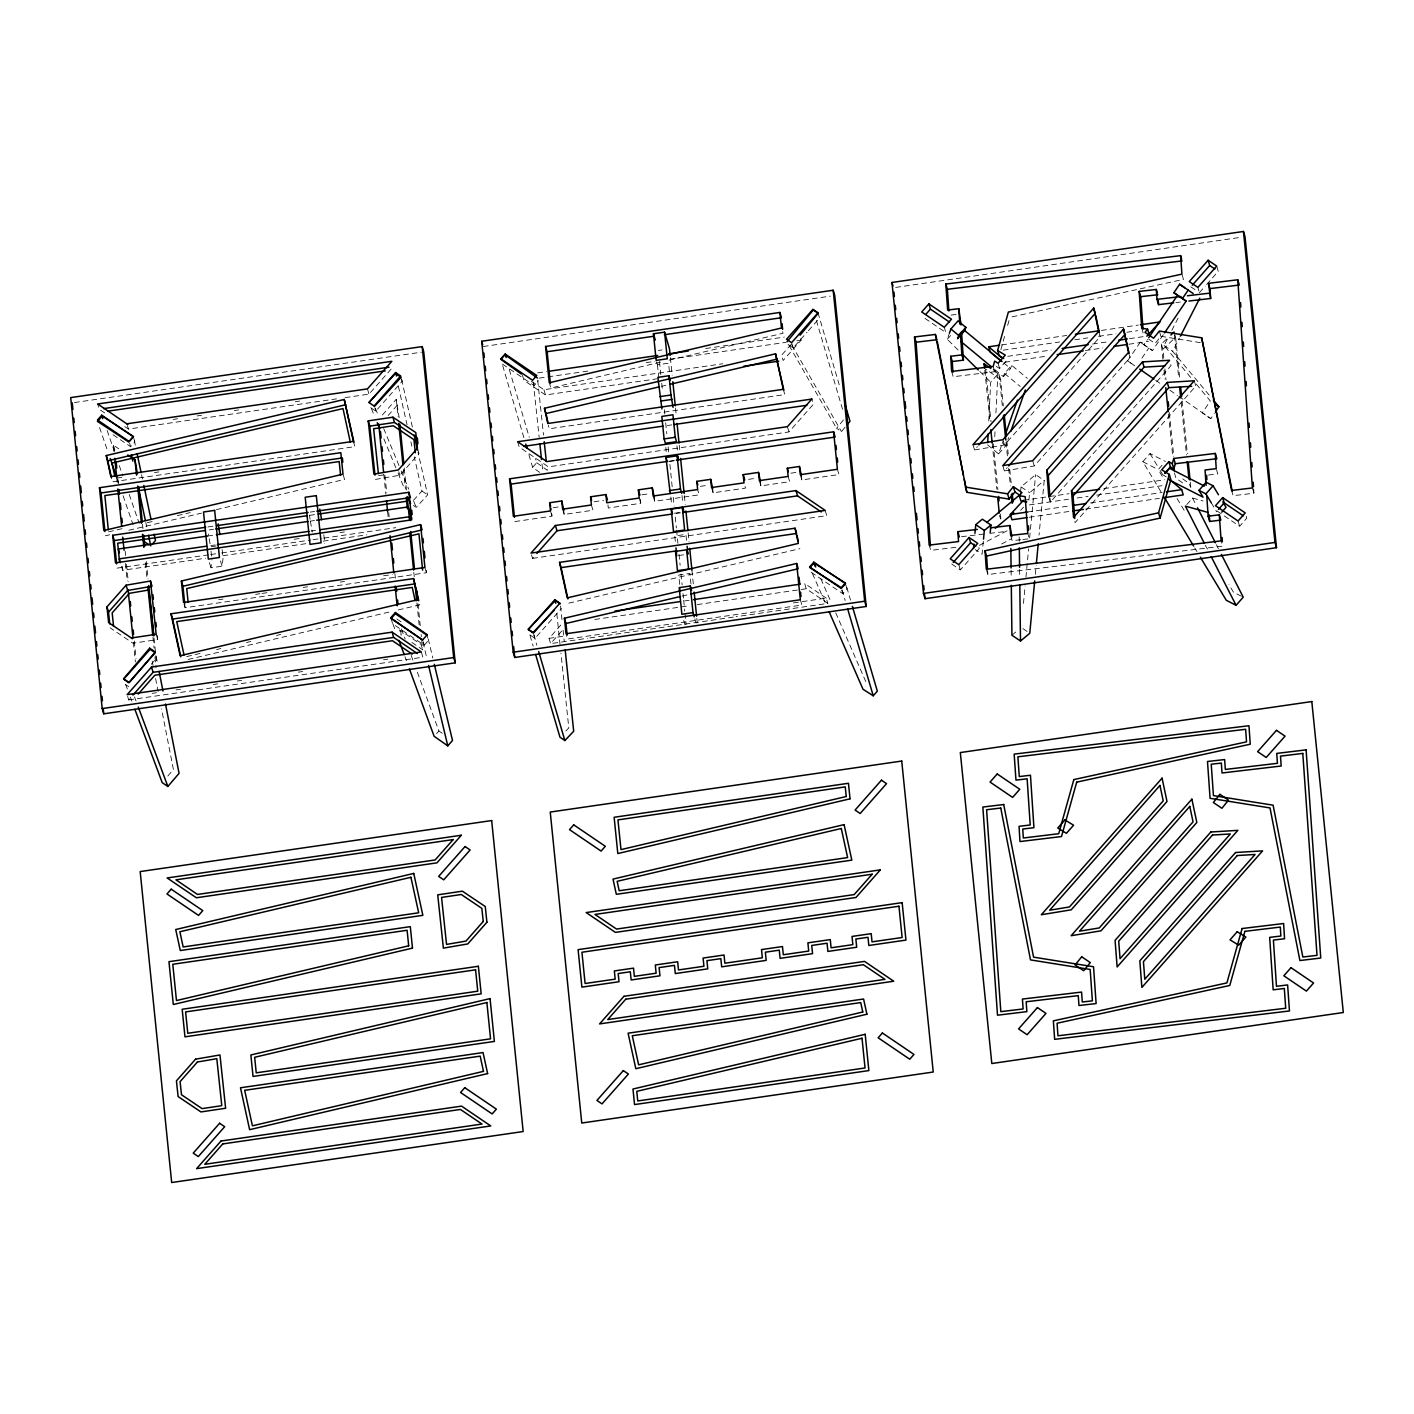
<?xml version="1.0" encoding="UTF-8"?>
<svg xmlns="http://www.w3.org/2000/svg" width="1414" height="1414" viewBox="0 0 1414 1414"><rect width="100%" height="100%" fill="white"/><g stroke="black" fill="none" stroke-linecap="round" stroke-linejoin="round"><path stroke-width="0.75" stroke-dasharray="5 3.75" d="M988.757 421.072L990.684 382.204L997.842 374.091L993.194 369.496M994.749 436.714L995.085 430.245M995.933 412.959L997.842 374.091M983.313 541.279L982.094 554.235L975.236 549.586M1020.501 492.514L1021.032 486.893L1035.631 474.662L1044.204 480.477L1039.043 535.058M1028.897 500.203L1029.604 492.708L1044.204 480.477M1023.471 603.442L1025.115 585.979M1025.945 577.248L1028.614 548.879M1029.639 537.956L1030.258 531.417M1030.47 529.225L1035.631 474.662M1035.331 574.331L1036.162 565.6M222.139 549.569L223.041 558.336L222.104 566.201L210.969 567.809L211.676 561.924M951.64 371.458L953.195 376.725L994.731 371.705L995.703 368.17M1000.882 349.682L1004.824 335.525M1007.652 325.414L1009.914 317.337M958.126 350L947.274 339.272L949.448 333.085M994.873 369.637L1003.357 376.672L1004.488 373.437L1011.664 365.325L1027.359 378.316M1003.357 376.672L1010.515 368.577L1011.664 365.325M987.591 444.827L998.567 453.894L1002.915 441.486M998.567 453.894L1005.725 445.799L1008.624 437.527M1190.712 377.45L1164.058 345.511L1167.946 337.911M1171.817 330.328L1179.594 315.128M1209.094 395.019L1172.648 351.326L1179.435 338.034M1163.315 334.658L1152.516 350.566L1143.944 344.751L1147.532 339.448M1134.682 365.784L1127.577 360.835L1140.285 342.206L1152.516 350.566M1141.929 358.184L1148.857 348.021M1196.315 384.166L1210.331 400.975L1202.271 412.817L1210.844 418.632L1214.308 413.56M1159.356 331.053L1160.894 336.32L1155.132 343.478L1148.256 338.812M845.13 427.187L841.471 431.606L836.575 428.283L845.095 417.961M167.806 776.056L173.409 769.499L161.532 708.838M375.452 479.417L399.844 475.228L418.986 453.541L417.43 448.273M113.067 434.787L130.618 446.7L134.86 441.91L133.323 436.643M345.157 397.617L368.983 394.153L393.392 366.544M151.192 664.297L156.76 658.005M370.733 407.692L375.806 411.12L402.195 381.267L400.657 376M127.649 696.413L128.674 699.93L131.555 696.678M382.434 414.938L396.274 399.278L399.155 417.678M388.143 415.504L397.829 404.545M502.5 364.105L534.085 385.545L538.327 380.755M539.653 472.382L532.636 467.345L536.737 462.714L535.482 458.472M391.077 618.519L392.632 623.786L424.218 645.226L428.46 640.436L426.904 635.169M531.54 554.854L532.565 558.371L535.446 555.119M436.519 733.654L438.888 730.967L417.165 671.738M791.274 344.274L781.571 355.232L783.126 360.499L801.119 340.138L799.582 334.871M529.932 634.904L535.005 638.333L561.411 608.48M788.075 344.503L793.148 347.95L807.041 332.237M808.437 330.664L819.537 318.097M561.676 631.086L550.612 643.617L549.056 638.368L561.517 624.263M517.648 441.751L519.203 447.018L548.402 466.85L788.959 431.942L813.368 404.333L811.813 399.066M947.274 339.272L951.587 334.393M996.198 366.403L999.627 368.488L1006.803 360.393M811.141 572.228L842.744 593.686L846.986 588.896L845.431 583.629M972.991 444.65L974.546 449.917L977.445 446.63M974.546 449.917L1004.453 445.003L1100.216 336.656L1098.678 331.406M1002.809 465.63L1004.364 470.897L1007.263 467.61M1004.364 470.897L1034.27 465.984L1130.033 357.654L1128.496 352.386M1199.408 292.663L1205.205 286.105M1206.672 284.461L1218.267 271.329L1216.712 266.079M951.763 564.08L960.353 569.913L979.195 548.579L977.657 543.312M1048.799 496.844L1050.337 502.111L1171.075 365.537L1169.519 360.27M1160.876 491.665L1142.83 461.706L1150.006 453.594L1165.401 461.477M1162.326 476.377L1158.225 469.589L1162.52 464.729M1186.823 504.551L1192.55 498.064L1203.014 500.945M1217.047 510.967L1239.618 526.291L1246.777 518.178L1245.221 512.911M413.418 500.397L421.973 491.047L414.267 456.846M413.401 505.434L416.229 507.361L427.629 494.9L418.014 452.127M1020.625 510.295L1023.524 507.149M565.847 731.02L568.799 727.927L560.951 653.215M1162.909 359.315L1161.354 344.026L1167.699 338.017M1163.793 358.025L1162.909 349.276L1175.6 337.274L1174.044 332.007L1178.728 378.139M1011.929 635.222L1018.098 630.043M979.372 545.344L1010.603 528.924M1001.607 543.983L1011.364 538.858M660.462 362.161L550.806 388.019L549.781 384.502M669.069 360.146L783.038 333.28L781.482 328.013M661.558 386.322L665.835 385.315M108.542 531.858L114.976 530.338M117.132 529.826L123.584 528.306M147.233 522.738L153.684 521.218M177.333 515.633L190.236 512.593M105.361 535.8L109.638 534.792M128.851 530.268L201.477 513.141M216.413 509.623L344.556 479.417L343.001 474.167M186.63 656.609L201.601 653.074M216.589 649.556L220.867 648.549M246.531 642.486L250.808 641.479M276.49 635.434L280.767 634.426M188.115 659.454L194.549 657.934M196.705 657.439L389.681 611.944M398.253 609.929L419.693 604.874L418.137 599.607M568.835 603.142L799.9 548.685M682.078 596.107L688.53 594.587M1012.053 316.86L1183.465 279.389L1181.927 274.122M378.616 475.705L385.085 474.591M157.254 635.293L157.696 639.552L133.022 643.229L110.168 627.851M74.429 402.548L421.549 352.174M483.252 346.518L830.372 296.145M895.698 287.413L1240.644 237.358M173.18 419.41L177.545 418.774M197.165 415.928L201.53 415.309M234.229 410.555L238.595 409.919M295.279 401.7L299.627 401.063M658.376 350.478L662.088 349.947M124.785 426.586L128.444 429.061L336.479 398.872M537.656 372.872L546.387 371.617M705.727 348.498L784.293 337.08M539.211 378.139L545.751 377.185M547.943 376.866L580.677 372.129M582.868 371.811L589.408 370.857M646.163 362.62L654.894 361.348M670.165 359.138L785.848 342.347M796.754 340.774L801.119 340.138M656.573 361.86L657.439 364.777L668.575 363.168L669.653 373.773M531.364 381.197L543.93 389.716L722.713 363.769M522.385 375.099L523.94 380.366L545.486 394.983L656.662 378.846M1001.66 344.91L1066.722 335.472M1101.418 330.434L1138.288 325.079M117.415 477.95L121.781 477.313M154.497 472.559L158.845 471.923M1003.198 350.177L1059.599 341.994M1074.781 339.784L1087.79 337.893M1098.625 336.32L1115.982 333.81M1126.834 332.237L1137.669 330.664M1007.722 356.328L1051.221 350.018M1092.527 344.026L1107.763 341.817M1129.503 338.653L1146.913 336.143M1004.912 362.231L1046.236 356.24M1085.386 350.548L1102.779 348.021M1128.885 344.238L1148.451 341.393M667.373 425.526L671.721 424.889M207.893 526.962L214.433 526.008M310.267 512.098L314.615 511.461M669.865 461.052L674.213 460.434M669.122 461.547L674.69 460.752M209.254 529.914L213.602 529.278M309.542 515.368L316.082 514.413M207.664 536.03L214.203 535.075M310.126 521.165L314.491 520.529M210.845 545.557L215.193 544.938M311.133 531.01L315.499 530.374M216.13 545.981L210.562 546.794L208.406 534.015M294.253 539.264L300.793 538.31M340.049 532.618L344.397 531.982M117.044 568.128L208.512 554.854M210.686 554.535L219.4 553.281M221.591 552.962L310.886 540.007M313.06 539.688L321.773 538.416M323.947 538.098L395.814 527.669M121.516 566.466L122.629 570.266L205.472 558.247M222.917 555.72L307.952 543.383M323.205 541.155L366.809 534.828M553.21 507.697L561.305 506.512M594.039 501.776L603.619 500.379M641.903 494.829L649.874 493.663M700.337 486.345L708.29 485.196M748.554 479.346L756.225 478.232M790.886 473.195L796.948 472.329M514.89 521.572L552.008 516.181L551.177 507.979M562.613 509.164L564.168 514.431L592.961 510.242L591.406 504.992M640.33 499.213L640.754 503.313L608.285 508.015L607.667 501.864M653.127 496.031L654.682 501.298L699.17 494.829L697.632 489.562M711.542 487.547L713.098 492.814L745.549 488.095L744.011 482.846M759.353 480.619L760.891 485.868L789.684 481.697L788.146 476.43M800.289 474.68L801.826 479.929L838.962 474.556L837.406 469.289M674.354 513.247L679.922 512.434M676.157 513.459L680.505 512.84M218.675 599.713L223.023 599.076M255.563 594.357L259.911 593.739M262.067 593.42L270.746 592.166M303.303 587.429L307.633 586.81M340.191 582.091L344.521 581.454M383.583 575.781L392.261 574.526M184.067 604.238L185.11 607.737L426.462 572.723L426.021 568.428M532.565 558.371L826.73 515.668L825.175 510.419M1023.436 500.309L1047.35 496.827M1049.524 496.508L1069.108 493.68M1103.892 488.625L1164.783 479.788M678.649 555.525L684.217 554.712M1029.339 504.939L1068.471 499.248M1077.168 497.993L1088.055 496.42M1096.751 495.147L1161.99 485.691M1027.713 511.992L1068.913 506.018M1090.601 502.871L1162.167 492.479M1029.251 517.259L1070.469 511.267M1085.652 509.075L1159.392 498.364M684.783 600.915L689.148 600.278M594.764 619.473L688.512 605.864M697.243 604.591L806.245 588.772L827.791 603.407L736.128 616.698M152.129 693.373L156.494 692.736M176.131 689.891L180.497 689.254M213.249 684.5L217.615 683.863M237.252 681.018L241.617 680.381M298.372 672.145L302.737 671.509M383.494 659.79L387.86 659.154M549.056 638.368L564.327 636.141M793.501 602.894L800.059 601.94M802.233 601.622L826.253 598.14L827.791 603.407M128.674 699.93L422.839 657.245L421.301 651.978M552.786 643.317L587.711 638.244M589.885 637.926L733.937 617.017M951.056 315.092L956.624 314.421M1208.475 475.033L1217.772 473.902L1216.217 468.653M1253.652 488.82L1253.971 493.203L1233.114 495.713L1231.576 490.464M955.882 547.342L930.73 550.382L929.175 545.115M986.318 569.259L987.873 574.508L1222.668 546.122L1221.13 540.873M1175.918 302.578L1180.266 302.066M961.555 536.684L987.608 533.608M989.782 533.361L1007.139 531.311M1020.767 539.724L1012.177 540.696L1010.639 535.429M1022.905 539.476L1029.339 538.752M1160.894 336.32L1201.122 342.754M1142.83 461.706L1158.225 469.589M1241.298 596.195L1233.468 592.183L1228.96 584.689M1163.245 475.033L1166.285 476.889M1190.835 286.848L1197.693 291.496M1164.058 345.511L1172.648 351.326M1127.577 360.835L1134.435 365.501M925.003 318.415L945.825 332.555L944.287 327.306M1021.032 486.893L1029.604 492.708M1022.905 628.611L1029.763 633.278M826.253 598.14L804.707 583.505L806.245 588.772M421.973 491.047L427.629 494.9M104.707 412.959L99.227 409.247L97.672 403.98M396.857 618.979L403.891 623.751M411.898 642.469L422.68 649.768L421.125 634.444M114.092 451.755L113.42 445.18L118.811 448.839M125.28 684.429L128.674 686.727M1140.285 342.206L1143.944 344.751M1155.715 380.278L1161.371 384.361M1169.944 390.176L1177.367 395.496M1178.834 396.362L1210.844 418.632M438.888 730.967L442.299 733.353M1182.74 478.851L1189.404 483.588L1190.447 487.105M1182.634 482.934L1175.971 478.197L1174.415 472.93M994.13 370.857L999.132 374.41L1000.67 379.677L1003.339 405.906M1000.67 379.677L985.682 369.019L991.037 421.743M536.737 462.714L547.253 470.261L546.794 465.878M1003.746 362.938L1010.515 368.577M1004.488 373.437L1020.201 386.429M1002.597 443.201L1005.725 445.799M979.831 371.475L990.684 382.204M1211.303 502.854L1216.712 511.833M1150.006 453.594L1159.02 468.582M1160.152 470.455L1164.659 477.95M1177.067 498.541L1186.099 513.529M1205.276 545.362L1207.521 549.109M1194.724 547.854L1196.986 551.601M791.893 345.14L841.471 431.606M789.136 345.582L836.575 428.283M1192.55 498.064L1196.527 505.841M1216.411 544.708L1218.391 548.597M820.933 578.927L831.379 602.859M835.745 612.828L867.1 684.623M812.467 573.589L825.546 603.495M375.382 408.363L377.874 414.408M383.707 428.566L400.392 468.971M401.223 470.986L408.734 489.173M413.736 501.298L416.229 507.361M371.369 408.558L374.71 416.635M383.883 438.853L397.228 471.18M398.059 473.195L404.722 489.368M134.489 696.89L136.009 700.973M125.793 684.906L127.313 688.971M130.335 697.12L131.856 701.185M401.417 628.859L405.164 639.057M411.174 655.407L413.418 661.522M392.951 623.998L395.195 630.131M404.934 656.679L406.437 660.762M107.146 430.457L114.269 451.119M119.253 465.577L122.824 475.899M129.222 494.493L139.208 523.41M99.563 427.558L108.118 452.339M117.38 479.187L118.794 483.323M123.071 495.713L133.04 524.647M220.496 560.987L222.104 566.201M209.378 562.595L210.969 567.809M1197.87 287.396L1198.895 290.913M1252.415 487.936L1253.971 493.203M1238.063 521.024L1239.618 526.291M1194.264 380.773L1195.82 386.04L1075.082 522.614L1073.526 517.347M1161.354 344.026L1162.909 349.276M1141.752 328.225L1143.29 333.492M1032.715 460.717L1034.27 465.984M998.09 363.221L999.627 368.488M993.176 366.438L994.731 371.705M1002.897 439.736L1004.453 445.003M1027.784 533.485L1028.826 537.002M999.504 515.332L1000.529 518.85M958.798 564.646L960.353 569.913M817.999 312.83L839.386 385.28M816.408 320.536L843.221 411.615M791.593 342.683L793.148 347.95M846.792 587.376L850.521 600.084M783.268 389.327L784.823 394.594L549.339 428.76L548.296 425.26M842.072 589.885L845.183 600.473M841.719 590.168L842.744 593.686M787.404 426.675L788.959 431.942M800.324 599.766L801.862 605.033L567.544 639.022L566.519 635.522M694.84 618.908L696.077 623.079M683.704 620.516L684.942 624.705M639.199 498.046L640.754 503.313M543.93 389.716L545.486 394.983M533.06 382.045L534.085 385.545M509.305 369.514L529.243 437.297M550.47 510.931L552.008 516.181M502.712 365.678L523.905 437.704M528.889 454.636L532.636 467.345M533.979 634.833L535.005 638.333M533.714 634.639L536.825 645.226M530.056 635.54L533.166 646.127M398.801 471.71L399.844 475.228M424.907 567.456L426.462 572.723M374.763 407.621L375.806 411.12M367.446 388.885L368.983 394.153M423.193 641.709L424.218 645.226M422.15 648.019L421.125 644.519L399.579 629.884L401.134 635.151L400.462 628.576M353.376 441.362L354.932 446.63L112.378 481.838L111.353 478.321M127.401 425.561L128.444 429.061M129.593 443.201L130.618 446.7M113.42 445.18L114.976 450.447M156.159 634.285L157.696 639.552M428.248 638.951L432.79 657.987M422.998 642.203L427.046 659.118M401.629 379.429L412.711 428.601M398.377 386.269L407.038 424.766M410.891 441.875L411.863 446.152M134.401 440.885L135.302 445.127M141.577 474.804L142.478 479.046M145.819 522.561L146.703 526.803M156.176 656.361L157.449 662.866M152.199 661.186L153.048 665.517M155.593 678.508L158.138 691.517M309.366 515.014L310.09 519.256M310.444 521.395L312.247 532.035M537.691 380.225L543.524 435.123M533.361 382.664L539.194 437.562M541.986 463.916L542.693 470.509M560.563 606.005L562.171 621.382M563.09 630.184L564.239 641.161M556.816 613.658L560.032 644.431M1175.6 337.274L1179.824 379.023M1182.051 400.993L1187.389 453.717M1190.288 482.262L1190.959 488.855M1181.167 402.318L1186.523 455.043M1164.906 368.948L1166.002 379.871M1169.325 412.641L1173.761 456.351M1164.022 370.238L1164.906 378.987M1168.441 413.931L1172.648 455.449M1006.874 440.85L1008.2 453.965M1009.755 469.254L1011.31 484.56M999.132 374.41L1002.455 407.197M1005.99 442.14L1007.546 457.447M1008.642 468.37L1010.427 485.85M993.247 443.713L997.931 489.845M1000.37 514.007L1001.041 520.599M984.798 370.344L989.924 420.859M992.151 442.829L996.817 488.979M801.42 475.829L801.826 479.929M760.485 481.767L760.891 485.868M712.674 488.714L713.098 492.814M670.395 357.636L672.163 375.17M675.485 408.027L676.157 414.602M679.268 445.286L679.71 449.67M684.376 495.678L685.26 504.445M688.141 532.937L689.042 541.703M691.923 570.178L693.479 585.52M696.802 618.395L697.243 622.779M676.935 445.781L677.359 449.917M681.972 495.413L682.803 503.649M686.515 540.325L685.914 534.386L674.796 536.012L675.397 541.951M690.951 584.035L689.873 573.43L678.738 575.056L680.24 589.903M659.472 361.436L660.815 374.586M661.699 383.353L662.371 389.928M664.368 409.653L664.81 414.037M665.694 422.786L666.807 433.745M668.133 446.895L668.804 453.47M669.918 464.428L672.357 488.537M673.241 497.304L674.125 506.053M675.238 517.011L676.352 527.97M676.581 530.162L677.907 543.312M679.02 554.27L680.134 565.229M681.018 573.996L682.131 584.954M683.015 593.721L683.457 598.087M683.687 600.278L684.783 611.237M685.012 613.429L686.126 624.387M657.439 364.777L658.942 379.624M665.817 447.407L666.224 451.526M670.837 497.039L671.668 505.275M654.258 497.198L654.682 501.298M563.744 510.33L564.168 514.431M404.263 468.034L406.472 489.933M418.014 603.796L420.241 625.695M396.274 399.278L398.059 416.794M403.379 469.342L405.376 489.05M413.807 572.246L414.249 576.629M416.918 602.912L419.127 624.811M384.926 475.281L386.711 492.797M388.709 512.504L389.15 516.888M394.913 573.819L395.354 578.202M383.83 474.397L385.828 494.105M387.595 511.621L388.267 518.196M323.824 534.81L324.707 543.577M211.004 551.177L211.906 559.962M184.668 603.442L185.11 607.737M142.514 524.205L142.955 528.589M146.278 561.429L148.063 578.962M154.055 638.085L155.611 653.409M155.823 655.601L156.494 662.176M145.395 562.737L146.95 578.079M152.942 637.201L154.055 648.16M154.939 656.909L156.053 667.868M117.857 478.904L118.299 483.288M125.174 551.177L125.634 555.543M126.518 564.31L128.285 581.826M134.277 640.949L136.044 658.464M116.761 478.02L117.203 482.404M125.404 563.426L127.189 580.942M133.393 642.256L135.391 661.946M122.24 566.325L122.629 570.266M1050.036 498.011L1050.337 502.111M987.573 570.408L987.873 574.508M1019.194 536.913L1019.247 541.262M1019.6 569.453L1019.688 575.958M1011.116 570.142L1011.222 578.821"/><path stroke-width="1.5" d="M987.697 442.67L988.121 434.027M973.521 548.42L973.928 544.107M974.953 533.308L975.766 524.665L982.359 519.185L990.931 525.001L990.224 532.495M983.525 539.123L984.338 530.48L990.931 525.001M1034.712 580.889L1029.763 633.278L1020.501 641.037L1011.929 635.222L1011.31 585.325M1036.374 563.426L1038.229 543.771M1003.746 358.52L999.185 355.745L997.63 350.478L1008.359 312.07L1181.927 274.122L1180.619 255.651L945.807 284.037L947.645 310.055L958.798 308.694L961.078 324.973M987.432 568.357L986.565 556.038L1160.134 518.09L1158.579 512.822L1169.307 474.415L1161.689 469.766L1168.865 461.671L1172.277 463.757L1173.832 469.024L1170.403 466.938L1168.865 461.671M1172.277 463.757L1173.761 458.454L1215.298 453.434L1216.853 458.702L1175.317 463.721L1173.832 469.024M1160.134 518.09L1170.863 479.682L1169.307 474.415M949.448 333.085L950.897 328.967L958.056 320.872L965.868 327.376L964.737 330.611L957.561 338.724L958.71 335.472L965.868 327.376M1005.814 433.214L1017.426 400.127M1010.816 431.323L1025.309 389.964M1180.407 336.143L1199.797 298.16M1177.562 295.261L1173.885 292.716L1179.612 284.249L1193.169 293.546M1164.517 332.891L1186.134 301.094L1182.475 298.531L1188.184 290.082M1148.734 337.681L1176.36 297.028M1215.457 411.863L1218.903 406.79L1213.3 400.074M977.374 529.384L957.826 531.682L958.533 541.562L929.175 545.115L914.522 336.956L935.361 334.446L966.805 492.319L1009.136 499.107L1007.581 493.839L1013.361 486.681L1021.933 492.514L1019.335 495.731L1020.89 500.998L1026.741 501.935M1009.136 499.107L1014.916 491.948L1013.361 486.681M1157.341 292.981L1156.299 289.463L1139.154 291.408L1141.752 328.225L1147.602 329.162L1145.004 332.378L1153.577 338.211L1159.356 331.053L1201.688 337.84L1232.283 491.418M786.979 341.817L813.297 309.949L818.193 313.272L800.2 335.083M847.552 424.235L849.991 421.301L845.006 404.351M134.896 709.333L162.203 782.631L167.859 786.467L179.065 773.352L165.491 704.013M132.439 638.739L108.631 622.602L106.951 606.889L126.093 585.202L150.485 581.013L152.04 586.262L127.649 590.469L108.507 612.156L109.762 623.928M101.72 415.203L97.478 419.993L129.081 441.451L133.323 436.643L101.72 415.203L102.745 418.721M151.934 544.549L155.487 540.519L154.126 534.156M369.178 402.424L395.584 372.554L400.657 376L374.25 405.871M151.528 667.054L127.136 694.663L421.301 651.978L392.085 632.146L151.528 667.054L153.083 672.322L132.987 695.052M138.236 694.027L154.851 675.22L392.491 640.736L412.252 654.134M505.187 354.048L500.945 358.838L532.548 380.278L536.79 375.488L505.187 354.048L506.212 357.548M555.419 525.495L531.01 553.104L825.175 510.419L795.976 490.587L555.419 525.495L556.975 530.763L536.878 553.493M554.783 599.766L528.394 629.637L533.449 633.083L559.856 603.212L554.783 599.766L555.808 603.283M409.424 668.928L434.151 736.323L447.778 745.85L452.515 740.494L434.31 664.333M928.874 303.869L921.716 311.981L944.287 327.306L951.445 319.193L928.874 303.869L930.43 309.136L949.519 322.109M926.117 313.996L930.43 309.136M813.828 562.171L809.603 566.979L841.189 588.418L845.431 583.629L813.828 562.171L814.871 565.688M813.951 562.966L809.851 567.597L841.436 587.764L845.537 583.134L813.951 562.966L815.701 566.961M1093.711 308.075L972.991 444.65L1002.897 439.736L1098.678 331.406L1093.711 308.075L1095.267 313.342L978.895 444.986M1123.547 329.055L1002.809 465.63L1032.715 460.717L1128.496 352.386L1123.547 329.055L1129.132 353.412M1008.73 465.966L1125.084 334.323M1208.139 260.247L1189.28 281.58L1197.87 287.396L1216.712 266.079L1208.139 260.247L1209.695 265.514L1214.838 269.013M969.085 537.497L950.226 558.83L958.798 564.646L977.657 543.312L969.085 537.497L970.623 542.764L975.766 546.246M1192.285 285.204L1209.695 265.514M953.213 562.454L970.623 542.764M1046.749 470.243L1142.512 361.896L1169.519 360.27L1048.799 496.844L1046.749 470.243L1048.287 475.511L1049.877 495.978M1048.287 475.511L1144.067 367.163L1164.836 365.908M829.028 611.484L863.017 689.272L873.233 695.794L877.334 691.163L852.395 606.429M1071.494 490.746L1167.257 382.416L1194.264 380.773L1073.526 517.347L1071.494 490.746L1073.032 496.014L1074.764 518.514M1073.032 496.014L1168.812 387.666L1191.649 386.287M1164.676 473.425L1170.403 466.938M1165.189 473.142L1169.484 468.281L1204.392 486.08M1170.085 480.336L1203.049 497.145L1198.966 490.358L1206.124 482.245L1213.053 485.762L1218.461 494.741M1211.303 502.854L1205.895 493.875L1213.053 485.762M1222.668 497.604L1215.492 505.699L1238.063 521.024L1245.221 512.911L1222.668 497.604L1224.206 502.854L1243.313 515.827M1218.479 509.34L1224.206 502.854M1221.749 512.168L1226.044 507.308L1222.792 501.917M1200.362 557.222L1226.309 600.296L1236.083 605.298L1243.242 597.185L1221.378 554.429M1146.913 336.143L1159.975 321.932L1140.462 324.76M1027.094 517.577L1011.911 519.769L1010.356 514.502L1023.436 500.309M554.27 610.194L533.096 632.518L528.182 629.195L555.419 600.49L560.333 603.813M535.659 654.611L559.979 737.207L564.875 740.547L573.695 731.25L565.176 649.945M1170.88 335.012L1174.044 332.007M986.689 522.473L1020.325 494.387M995.279 528.288L1013.767 512.84M344.256 399.455L353.376 441.362L110.822 476.571L106.244 455.555L344.256 399.455L354.013 442.441M106.244 455.555L107.8 460.823L345.794 404.722M775.544 353.818L783.268 389.327L547.784 423.493L544.461 408.275L775.544 353.818L783.922 390.405M544.461 408.275L546.016 413.542L659.419 386.817M670.112 384.29L777.081 359.085M420.577 524.629L424.907 567.456L183.555 602.47L181.381 581.013L420.577 524.629L422.114 529.897L182.936 586.262L184.668 603.442M796.648 563.479L800.324 599.766L566.007 633.772L564.416 618.218L796.648 563.479L798.203 568.746L690.686 594.092M567.155 635.151L565.971 623.486L679.94 596.62M1206.831 496.402L1208.139 516.198L1219.292 514.837L1221.13 540.873L986.318 569.259L985.01 550.771L1158.579 512.822M368.241 420.877L392.915 417.201L415.769 432.56L417.43 448.273L398.288 469.961L373.897 474.167L368.241 420.877L369.796 426.144L374.993 475.157M369.796 426.144L394.453 422.468L415.557 436.643M131.484 637.961L156.159 634.285L150.485 581.013M422.185 346.589L70.7 397.599L102.197 708.573L103.752 713.823L455.237 662.83L423.74 351.856L422.185 346.589L453.682 657.563L455.237 662.83M481.697 341.251L833.182 290.241L834.737 295.508L866.234 606.465L514.749 657.475L513.194 652.207L481.697 341.251L482.722 344.769M891.969 282.464L1243.454 231.472L1245.009 236.721L1276.506 547.695L925.021 598.705L923.483 593.438L891.969 282.464L893.012 285.982M103.593 408.611L389.027 367.18M779.909 312.459L781.482 328.013L549.251 382.752L545.574 346.465L779.909 312.459L781.447 317.726L664.297 334.729M108.03 411.12L385.227 370.892M664.58 332.149L667.284 358.785L656.149 360.393L653.445 333.775L664.58 332.149L669.494 348.869L670.165 355.444M545.574 346.465L547.13 351.733L653.445 336.302M126.889 423.793L367.446 388.885L391.837 361.295L97.672 403.98L127.79 424.518M548.579 371.299L657.704 355.462M668.61 353.871L688.264 351.026M670.289 380.136L668.999 375.735L657.864 377.361L661.911 408.911M743.87 366.191L778.761 361.136M1001.183 361.242L990.189 352.051L988.651 346.801L999.486 345.228M1075.4 334.199L1099.261 330.752M659.825 396.609L670.943 395.001L673.046 407.303M661.116 400.993L672.233 399.384M99.475 487.706L340.827 452.692L343.001 474.167L103.823 530.533L99.475 487.706L101.03 492.973L104.936 531.523M1062.091 348.445L1088.179 344.663M1118.633 340.244L1127.329 338.971M101.03 492.973L342.382 457.942L342.824 462.237M1057.106 354.649L1083.212 350.866M1113.666 346.448L1126.711 344.556M523.551 446.382L663.007 426.144M673.912 424.571L806.828 405.288M664.103 438.906L675.238 437.28L676.528 441.663L665.393 443.289L664.103 438.906L661.823 416.405L672.958 414.779L675.238 437.28M408.893 492.302L411.686 519.875L115.488 562.86L112.696 535.287L408.893 492.302L410.449 497.569L316.789 511.161M563.744 510.33L561.782 500.963L549.639 502.73L550.47 510.931L513.353 516.304L509.553 478.833L833.606 431.8L835.161 437.067L676.387 460.116M670.201 493.504L665.976 457.447L677.112 455.821L678.402 460.204L677.978 456.086M112.696 535.287L114.251 540.555L205.719 527.281M216.607 525.69L308.075 512.416M509.553 478.833L511.09 484.101L667.691 461.371M204.889 530.55L117.68 543.206L119.624 562.436M215.794 528.96L307.351 515.686M318.256 514.095L407.639 501.122M207.664 536.03L118.281 549.003L119.395 552.803M216.377 534.775L307.952 521.483M316.665 520.211L408.239 506.919L411.598 518.337M206.479 546.193L119.271 558.848L120.384 562.666M217.385 544.62L308.941 531.328M319.847 529.737L409.247 516.764L410.36 520.582M561.782 500.963L562.613 509.164L591.406 504.992L590.575 496.791L605.917 494.564L607.454 499.814M605.917 494.564L606.747 502.765L639.199 498.046L638.368 489.845L652.296 487.83L654.258 497.198M652.296 487.83L653.127 496.031L697.632 489.562L696.802 481.361L710.712 479.346L712.674 488.714M710.712 479.346L711.542 487.547L744.011 482.846L743.181 474.644L758.523 472.417L760.485 481.767M758.523 472.417L759.353 480.619L788.146 476.43L787.315 468.228L799.458 466.479L801.42 475.829M669.335 490.587L680.47 488.979L681.76 493.362M682.343 507.502L684.623 530.003L673.506 531.629L671.226 509.128L682.343 507.502L683.634 511.886L683.227 507.767M556.975 530.763L671.827 514.095M682.662 512.522L797.531 495.854L821.251 511.956M413.56 578.591L418.137 599.607L180.144 655.707L171.006 613.8L413.56 578.591L418.774 600.667M795.039 528.2L798.344 543.418L567.279 597.875L559.537 562.365L795.039 528.2L796.577 533.467L687.558 549.286M171.006 613.8L172.561 619.067L415.115 583.858M1073.456 493.044L1099.544 489.262M559.537 562.365L561.093 567.633L676.652 550.859M686.638 549.799L688.583 569.047L677.447 570.673L675.503 551.407L686.638 549.799L687.929 554.182L687.116 546.264M1010.356 514.502L1027.713 511.992M1073.244 505.381L1086.27 503.49M1166.515 491.842L1181.697 489.651L1183.235 494.9L1163.722 497.746M1072.625 510.967L1083.477 509.394M691.587 590.398L690.297 586.015L679.18 587.641L681.866 614.259L693.001 612.633L694.221 616.822M153.083 672.322L393.64 637.414L417.36 653.515M615.019 611.042L680.434 601.551M693.514 599.642L800.342 584.141M102.197 708.573L453.682 657.563M513.194 652.207L864.679 601.215L866.234 606.465M923.483 593.438L1274.968 542.428L1276.506 547.695M945.807 284.037L947.362 289.287L1182.175 260.901M1208.404 283.33L1237.763 279.778L1239.3 285.045L1209.96 288.597L1208.404 283.33L1210.649 298.478L1188.944 301.041M914.522 336.956L916.078 342.223L936.916 339.696L935.361 334.446M950.721 356.257L961.874 354.896L963.429 360.163L952.276 361.507L950.721 356.257L951.64 371.458L993.176 366.438L994.661 361.136L998.09 363.221L1005.248 355.126L997.63 350.478M1208.139 516.198L1209.695 521.466L1220.848 520.105L1219.292 514.837M1156.299 289.463L1157.005 299.361L1180.884 296.551M1187.389 295.773L1209.111 293.211M1157.005 299.361L1158.543 304.629L1173.744 302.826M990.401 527.846L1009.932 525.531L1011.911 536.737M1139.154 291.408L1140.709 296.675L1157.854 294.731M965.249 487.052L1007.581 493.839M1019.335 495.731L1025.185 496.668L1027.784 533.485L1010.639 535.429L1009.932 525.531M1208.404 512.522L1185.392 506.159L1204.268 543.1M1198.966 490.358L1205.895 493.875M144.034 541.456L149.071 544.779M1173.885 292.716L1182.475 298.531M1179.276 296.427L1186.134 301.094M1215.474 404.457L1218.903 406.79M1014.916 491.948L1020.06 495.448M975.766 524.665L984.338 530.48M426.904 635.169L395.319 613.729L391.077 618.519L422.68 639.959M127.79 454.937L134.966 459.815L137.405 473.831M1179.612 284.249L1184.596 287.714M1139.702 369.142L1153.93 379.04M984.586 368.135L984.144 363.752L990.807 368.488M537.461 378.033L504.939 354.684L500.839 359.333L521.377 374.056M964.737 330.611L1002.049 361.542M960.954 341.534L991.479 366.827M950.897 328.967L958.71 335.472M1169.148 479.152L1181.697 489.651M988.651 346.801L1001.2 357.282M962.775 354.596L978.276 369.938M1164.27 497.286L1193.593 545.981M1197.517 507.785L1215.421 542.764M1211.232 556.692L1236.083 605.298M377.22 422.698L379.712 428.76M408.063 497.445L410.573 503.508M138.289 707.071L167.859 786.467M398.942 640.33L404.192 654.629M110.257 458.543L116.655 477.137M1180.619 255.651L1181.644 259.151M1167.257 382.416L1168.812 387.666M1147.602 329.162L1149.14 334.429M1173.761 458.454L1175.317 463.721M1142.512 361.896L1144.067 367.163M984.144 363.752L985.169 367.251M985.01 550.771L986.565 556.038M957.826 531.682L959.381 536.949M847.675 608.957L873.233 695.794M795.976 490.587L797.531 495.854M787.315 468.228L788.34 471.746M743.181 474.644L744.718 479.894M653.445 333.775L655.301 340.032M696.802 481.361L697.827 484.878M665.976 457.447L666.842 460.363M671.226 509.128L672.516 513.512M675.503 551.407L676.793 555.79M638.368 489.845L639.923 495.112M590.575 496.791L591.6 500.291M549.639 502.73L550.665 506.23M525.778 444.049L527.033 448.291M564.416 618.218L565.971 623.486M538.699 651.589L564.875 740.547M395.584 372.554L396.609 376.071M392.915 417.201L394.453 422.468M392.085 632.146L393.64 637.414M181.381 581.013L182.936 586.262M126.093 585.202L127.649 590.469M106.951 606.889L108.507 612.156M428.566 665.464L447.778 745.85M414.161 435.017L417.519 449.988M797.001 535.358L798.238 541.067M546.016 413.542L548.084 423.051M561.093 567.633L567.915 598.97M415.15 600.756L412.252 587.429L176.75 621.612L184.032 655.018M350.283 441.999L343.001 408.575L111.918 463.05L114.834 476.359M172.561 619.067L180.78 656.785M107.8 460.823L111.459 477.632M1095.726 315.463L1099.314 332.431M137.087 453.611L141.135 472.683M143.821 485.409L150.998 519.327M131.467 454.725L132.81 461.088M138.183 486.522L145.359 520.44M148.505 535.287L150.75 545.875M1201.688 337.84L1231.576 490.464L1252.415 487.936L1237.763 279.778M937.341 341.852L963.429 475.122M964.277 479.434L966.805 492.319M159.146 671.526L162.964 691.022M319.776 509.128L321.579 519.769M218.092 523.887L219.895 534.527M544.213 441.716L546.317 461.477M539.883 444.155L541.527 459.532M417.307 437.827L417.943 443.713M415.327 452.763L413.931 439.648L393.339 425.791L373.632 428.725L378.386 473.584M152.942 594.799L153.401 599.059M154.303 607.578L154.762 611.838M155.894 622.496L156.335 626.756M153.631 634.833L148.859 589.974L129.452 593.314L112.166 612.916L113.544 626.048M1243.454 231.472L1274.968 542.428M1180.725 387.807L1181.609 396.592M1188.29 462.502L1190.075 480.071M1179.612 386.941L1180.725 397.917M1187.177 461.636L1188.962 479.205M1168.211 401.717L1168.653 406.083M1165.79 387.719L1168.211 411.757M1173.761 466.373L1174.203 470.738M1004.223 414.638L1006.432 436.484M1012.194 493.292L1013.078 502.041M1003.339 415.928L1005.778 439.966M1011.31 494.582L1012.194 503.331M998.602 496.438L999.044 500.821M990.807 429.662L992.151 442.829M997.718 497.763L999.274 513.141M893.966 292.115L894.408 296.498M895.292 305.247L895.734 309.631M896.635 318.397L897.077 322.763M898.19 333.722L898.632 338.105M899.516 346.854L899.958 351.238M901.072 362.196L901.513 366.562M902.397 375.329L902.839 379.712M903.723 388.461L904.165 392.845M905.066 401.611L905.72 408.169M906.621 416.936L907.063 421.319M907.947 430.068L908.389 434.452M909.502 445.41L909.944 449.793M910.828 458.543L911.27 462.926M912.384 473.867L912.825 478.25M913.709 487.017L914.151 491.4M916.378 513.3L917.05 519.857M917.933 528.624L918.375 533.007M919.259 541.756L919.701 546.14M920.814 557.081L921.256 561.464M922.14 570.231L922.582 574.614M923.696 585.555L924.137 589.938M924.579 594.322L925.021 598.705M833.182 290.241L864.679 601.215M836.01 445.392L836.416 449.564M837.265 457.889L837.689 462.06M833.606 431.8L837.406 469.289L800.289 474.68L799.458 466.479M782.048 323.559L782.631 329.391M799.051 577.283L799.705 583.682M800.571 592.219L801.013 596.496M672.834 381.727L675.273 405.836M677.041 423.369L679.038 443.095M680.594 458.436L684.146 493.486M685.931 511.02L687.929 530.745M689.696 548.279L691.923 570.178M694.15 592.095L696.589 616.204M668.999 375.735L670.943 395.001M677.112 455.821L680.47 488.979M690.297 586.015L693.001 612.633M675.998 547.89L676.599 553.811M547.13 351.733L550.382 383.742M511.09 484.101L514.466 517.418M483.906 353.093L484.348 357.459M485.249 366.226L485.691 370.609M486.575 379.359L487.017 383.742M488.13 394.7L488.572 399.066M489.456 407.833L489.898 412.216M491.012 423.157L491.453 427.541M492.337 436.307L492.779 440.673M493.68 449.44L494.122 453.823M495.218 464.764L495.66 469.148M496.561 477.914L497.003 482.298M497.887 491.047L498.329 495.43M499.442 506.371L499.884 510.754M500.768 519.521L501.21 523.905M502.324 534.846L502.765 539.229M503.649 547.978L504.091 552.361M504.992 561.128L505.434 565.512M506.548 576.452L506.99 580.836M507.873 589.585L508.315 593.968M509.199 602.735L509.641 607.119M510.754 618.059L511.196 622.443M512.08 631.192L512.522 635.575M513.636 646.534L514.749 657.475M422.98 538.451L423.422 542.746M424.288 551.301L424.942 557.735M422.627 570.125L418.951 533.838L186.736 588.577L188.115 602.187M411.739 510.295L412.163 514.537M399.826 424.253L403.821 463.651M407.144 496.508L409.6 520.352M410.696 531.54L414.461 568.764M416.688 590.663L417.572 599.412M398.713 423.369L402.937 464.959M406.26 497.816L407.373 508.757M409.813 532.848L413.577 570.072M415.133 585.396L416.688 600.72M380.49 431.482L381.161 438.04M382.045 446.806L382.487 451.19M383.371 459.939L383.813 464.322M391.802 543.17L392.473 549.746M393.357 558.495L393.799 562.878M396.238 586.969L396.698 591.352M397.581 600.102L398.023 604.485M378.722 424.023L383.601 472.205M386.482 500.68L387.595 511.621M390.034 535.712L393.817 572.953M395.142 586.085L397.14 605.793M340.562 475.175L339.183 461.565L104.866 495.572L108.312 529.72M138.749 486.982L142.301 522.013M143.627 535.146L144.741 546.104M148.735 585.52L153.826 635.893M134.966 459.815L136.522 475.139M137.635 486.098L141.418 523.321M142.514 534.262L143.857 547.412M147.851 586.828L152.73 635.01M116.089 461.388L116.743 467.963M118.97 489.863L119.412 494.246M120.296 502.995L120.968 509.57M121.851 518.319L122.293 522.703M130.282 601.533L130.724 605.917M131.838 616.858L132.28 621.241M133.163 629.99L133.605 634.373M114.764 458.33L116.761 478.02M117.857 488.979L121.639 526.202M122.753 537.143L124.079 550.293M128.073 589.691L132.951 637.873M114.251 540.555L116.62 563.886M72.255 402.866L72.909 409.441M73.811 418.19L74.253 422.574M75.136 431.341L75.578 435.724M76.692 446.665L77.134 451.048M78.017 459.797L78.459 464.181M79.343 472.948L79.785 477.331M80.686 486.08L81.34 492.655M82.242 501.404L82.684 505.788M83.567 514.555L84.221 521.13M85.123 529.879L85.565 534.262M86.448 543.029L86.89 547.395M88.004 558.353L88.446 562.737M89.329 571.486L89.771 575.869M90.673 584.636L91.115 589.002M91.998 597.769L92.652 604.344M93.554 613.093L93.996 617.476M94.879 626.243L95.551 632.8M96.435 641.567L96.877 645.951M97.76 654.7L98.202 659.083M99.316 670.042L99.758 674.407M100.641 683.174L101.083 687.558M101.985 696.307L102.427 700.69M103.31 709.457L103.752 713.823M1240.538 302.578L1240.856 306.962M1241.934 322.286L1242.234 326.669M1243.313 342.011L1243.631 346.395M1244.709 361.737L1245.009 366.12M1246.105 381.462L1246.406 385.828M1249.022 423.086L1249.34 427.47M1250.418 442.812L1250.736 447.178M1251.814 462.519L1252.115 466.903M1253.193 482.245L1253.511 486.628M1209.96 288.597L1210.649 298.478M1222.067 537.461L1222.368 541.792M1158.278 300.669L1158.543 304.629M1140.709 296.675L1142.989 329.162M1028.42 525.761L1028.72 530.091M947.362 289.287L948.882 310.974M916.078 342.223L930.412 545.998M1206.619 475.263L1206.902 479.664M1209.253 514.855L1209.695 521.466M1206.089 485.391L1205.064 469.996L1216.217 468.653L1215.298 453.434M961.52 331.565L963.429 360.163M958.798 308.694L959.823 324.106M960.406 332.909L961.874 354.896M952.276 361.507L952.93 372.377M1019.335 547.766L1019.582 567.279M1019.794 584.636L1020.501 641.037M1010.833 548.455L1011.081 567.968M1073.827 779.591L1058.715 833.712L1023.312 838.007L1022.764 829.046L1033.934 827.685L1030.453 775.243L1019.282 776.586L1017.886 756.808L1245.646 729.288L1246.529 741.837L1073.827 779.591M1076.69 782.154L1061.507 836.54L1019.971 841.56L1019.052 826.342L1030.205 824.981L1027.13 778.796L1015.977 780.139L1014.156 754.122L1248.951 725.736L1250.259 744.206L1076.69 782.154M1242.093 928.538L1226.91 982.907L1053.359 1020.855L1054.65 1039.343L1289.462 1010.957L1287.624 984.939L1276.471 986.283L1273.395 940.08L1284.548 938.737L1283.629 923.519L1242.093 928.538M1244.886 931.349L1229.773 985.47L1057.071 1023.241L1057.955 1035.79L1285.715 1008.253L1284.319 988.474L1273.166 989.835L1269.666 937.376L1280.837 936.033L1280.306 927.071L1244.886 931.349M1081.692 956.783L1075.117 964.931L1083.69 970.746L1090.282 962.598L1081.692 956.783M1219.911 794.332L1213.336 802.48L1221.908 808.295L1228.483 800.147L1219.911 794.332M149.654 648.178L123.513 678.808L129.187 682.644L155.328 652.031L149.654 648.178M195.574 1059.174L176.432 1080.862L178.111 1096.557L200.947 1111.934L225.621 1108.258L219.965 1054.968L195.574 1059.174M197.394 1062.02L180.091 1081.622L181.487 1094.754L202.078 1108.611L221.786 1105.677L216.802 1058.679L197.394 1062.02M483.252 921.468L465.966 941.088L446.541 944.411L441.557 897.43L461.264 894.496L481.856 908.354L483.252 921.468M486.911 922.246L467.769 943.933L443.377 948.122L437.721 894.85L462.396 891.173L485.249 906.533L486.911 922.246M102.162 415.999L97.425 421.354L128.762 441.999L133.499 436.643L102.162 415.999M150.131 649.309L123.743 679.162L128.815 682.609L155.204 652.738L150.131 649.309M395.425 612.509L390.688 617.865L422.503 640.082L427.222 634.727L395.425 612.509M171.2 889.176L166.958 893.966L198.561 915.406L202.785 910.616L171.2 889.176M812.926 309.383L786.52 339.254L791.593 342.683L817.999 312.83L812.926 309.383M811.813 399.066L787.404 426.675L546.847 461.583L517.648 441.751L811.813 399.066M453.152 839.598L435.141 859.959L197.5 894.443L175.955 879.826L453.152 839.598M461.317 835.25L436.926 862.858L196.369 897.766L167.152 877.953L461.317 835.25M219.612 1123.264L193.223 1153.135L198.296 1156.581L224.685 1126.711L219.612 1123.264M465.065 846.526L438.658 876.397L443.731 879.826L470.12 849.973L465.065 846.526M221.008 1141.027L196.617 1168.636L490.764 1125.951L461.565 1106.119L221.008 1141.027M222.776 1143.926L204.783 1164.288L481.98 1124.059L460.434 1109.442L222.776 1143.926M573.731 824.857L569.506 829.647L601.091 851.087L605.333 846.297L573.731 824.857M464.782 1087.684L460.557 1092.492L492.143 1113.932L496.385 1109.142L464.782 1087.684M623.963 996.304L599.571 1023.913L893.736 981.228L864.52 961.396L623.963 996.304M625.748 999.203L607.737 1019.565L884.934 979.354L863.388 964.719L625.748 999.203M623.327 1070.592L596.938 1100.446L602.011 1103.892L628.399 1074.021L623.327 1070.592M881.47 780.192L855.081 810.063L860.154 813.51L886.543 783.639L881.47 780.192M872.191 874.223L854.18 894.585L616.539 929.069L594.994 914.451L872.191 874.223M880.356 869.875L855.965 897.483L615.408 932.392L586.191 912.578L880.356 869.875M997.206 773.971L990.047 782.066L1012.618 797.39L1019.777 789.277L997.206 773.971M1064.919 819.926L1057.743 828.021L1066.421 833.306L1073.58 825.21L1064.919 819.926M882.389 1032.998L878.147 1037.788L909.75 1059.227L913.974 1054.437L882.389 1032.998M1162.061 778.16L1041.323 914.734L1071.229 909.821L1167.01 801.491L1162.061 778.16M1159.957 785.442L1049.665 910.209L1069.444 906.957L1163.227 800.854L1159.957 785.442M1191.878 799.157L1071.14 935.715L1101.046 930.801L1196.827 822.471L1191.878 799.157M1189.775 806.422L1079.483 931.19L1099.261 927.938L1193.045 821.834L1189.775 806.422M1276.471 730.331L1257.629 751.665L1266.202 757.48L1285.061 736.164L1276.471 730.331M1037.416 1007.581L1018.557 1028.915L1027.13 1034.73L1045.989 1013.396L1037.416 1007.581M1210.844 831.998L1115.08 940.328L1117.131 966.929L1237.851 830.354L1210.844 831.998M1212.487 835.038L1118.704 941.141L1120.047 958.727L1230.339 833.96L1212.487 835.038M1235.589 852.501L1139.825 960.831L1141.876 987.432L1262.596 850.875L1235.589 852.501M1237.232 855.541L1143.431 961.644L1144.792 979.23L1255.084 854.463L1237.232 855.541M1237.197 931.755L1230.021 939.868L1238.699 945.153L1245.858 937.04L1237.197 931.755M1291 967.689L1283.824 975.784L1306.395 991.108L1313.571 982.995L1291 967.689M395.478 373.437L368.877 402.495L374.551 406.331L401.152 377.291L395.478 373.437M413.736 873.428L175.725 929.528L180.303 950.544L422.857 915.335L413.736 873.428M410.926 877.281L179.861 931.755L183.166 946.956L418.668 912.79L410.926 877.281M846.226 796.524L620.976 849.62L617.953 819.89L845.254 786.891L846.226 796.524M850.026 798.822L617.812 853.561L614.136 817.274L848.453 783.285L850.026 798.822M844.087 824.627L613.022 879.101L616.327 894.32L851.829 860.136L844.087 824.627M841.277 828.498L617.14 881.329L619.191 890.749L847.622 857.591L841.277 828.498M408.681 945.825L176.467 1000.564L172.791 964.277L407.108 930.271L408.681 945.825M412.481 948.122L173.303 1004.506L168.955 961.679L410.307 926.647L412.481 948.122M490.057 998.602L250.861 1054.968L253.035 1076.443L494.387 1041.429L490.057 998.602M486.876 1002.544L254.661 1057.283L256.234 1072.837L490.552 1038.83L486.876 1002.544M483.482 1071.352L252.417 1125.827L244.675 1090.318L480.177 1056.134L483.482 1071.352M487.618 1073.58L249.624 1129.68L240.486 1087.773L483.04 1052.564L487.618 1073.58M862.77 1012L638.633 1064.83L632.288 1035.737L860.719 1002.579L862.77 1012M866.906 1014.227L635.823 1068.701L628.099 1033.192L863.583 999.009L866.906 1014.227M865.191 1034.288L632.977 1089.027L634.55 1104.581L868.868 1070.575L865.191 1034.288M862.027 1038.247L636.777 1091.343L637.749 1100.958L865.032 1067.977L862.027 1038.247M214.645 510.383L203.51 511.992L208.318 559.131L219.435 557.505L214.645 510.383M316.312 495.625L305.194 497.251L309.984 544.372L321.119 542.764L316.312 495.625M491.665 820.562L140.18 871.572L171.677 1182.528L523.162 1131.536L491.665 820.562M901.725 761.05L550.24 812.06L581.755 1123.034L933.24 1072.024L901.725 761.05M1311.803 701.556L960.318 752.566L991.815 1063.522L1343.3 1012.512L1311.803 701.556M902.15 902.627L578.096 949.642L581.896 987.131L619.014 981.74L618.183 973.539L630.326 971.771L631.157 979.973L659.949 975.801L659.118 967.6L674.46 965.373L675.291 973.574L707.76 968.855L706.929 960.654L720.84 958.639L721.67 966.84L766.176 960.389L765.345 952.188L779.273 950.155L780.104 958.356L812.555 953.655L811.724 945.453L827.066 943.226L827.897 951.428L856.69 947.239L855.859 939.037L868.002 937.288L868.832 945.489L905.95 940.098L902.15 902.627M478.374 966.275L182.176 1009.26L184.969 1036.833L481.167 993.848L478.374 966.275M898.951 906.233L581.932 952.241L585.096 983.508L615.178 979.142L614.348 970.941L633.525 968.148L634.356 976.349L656.131 973.203L655.301 965.002L677.659 961.75L678.49 969.951L703.925 966.257L703.094 958.056L724.039 955.016L724.869 963.217L762.34 957.791L761.51 949.589L782.472 946.549L783.303 954.75L808.72 951.056L807.889 942.855L830.265 939.603L831.096 947.804L852.854 944.64L852.023 936.439L871.201 933.664L872.031 941.865L902.132 937.5L898.951 906.233M475.581 969.827L185.605 1011.911L187.779 1033.281L477.738 991.196L475.581 969.827M1306.094 749.862L1276.736 753.415L1277.443 763.313L1225.337 769.446L1224.648 759.565L1207.485 761.492L1210.084 798.309L1270.019 807.924L1299.908 960.548L1320.747 958.02L1306.094 749.862M1302.789 753.415L1280.483 756.119L1281.19 766.017L1222.032 772.981L1221.342 763.083L1211.232 764.214L1213.442 795.605L1273.113 805.185L1302.842 957.031L1317.017 955.334L1302.789 753.415M1003.71 804.531L982.854 807.041L997.506 1015.199L1026.864 1011.646L1026.175 1001.766L1078.263 995.633L1078.97 1005.513L1096.115 1003.569L1093.535 966.752L1033.581 957.154L1003.71 804.531M1000.759 808.03L986.601 809.745L1000.812 1011.646L1023.117 1008.96L1022.428 999.062L1081.569 992.08L1082.276 1001.996L1092.386 1000.847L1090.159 969.456L1030.506 959.894L1000.759 808.03"/></g></svg>
